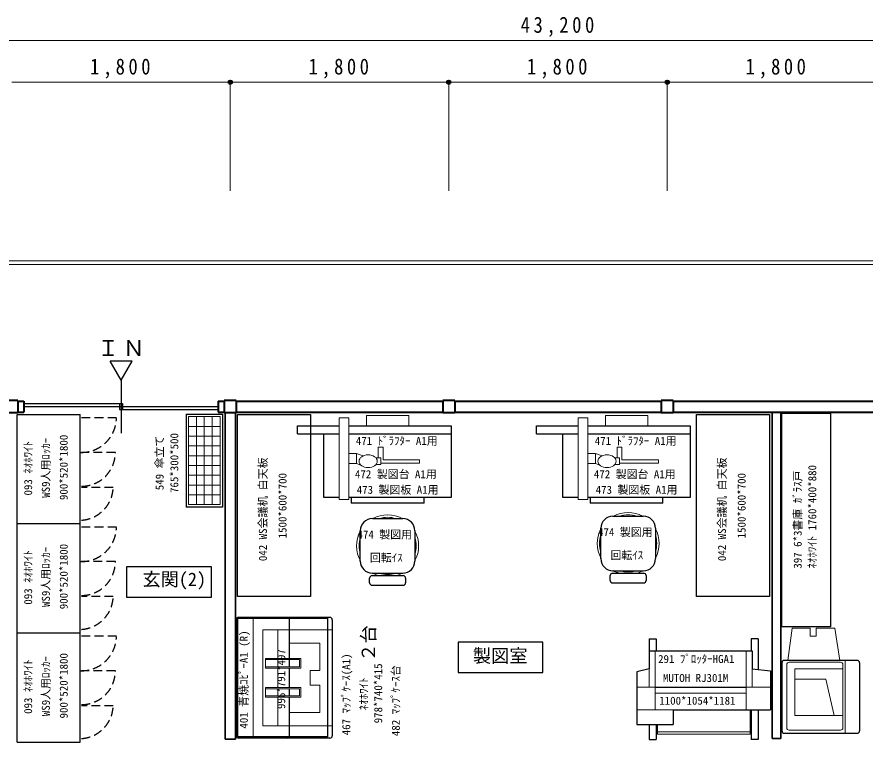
# Model space of a CAD drawing. Units: millimetres at full size, sheet at 1:60. Extents: x -23115 to 23713, y -14805 to 12672.
# Drawn here: x -4258 to 2729, y 6696 to 12672 of the extents above; entities that cross this region are included whole.
import ezdxf
from ezdxf.enums import TextEntityAlignment as Align

# ---------------------------------------------------------------- set-up
doc = ezdxf.new("R2010")
doc.units = ezdxf.units.MM
doc.header["$LTSCALE"] = 60
doc.header["$PDMODE"] = 32
doc.header["$PDSIZE"] = 30
doc.linetypes.add('DASHED1', pattern=[1.8, 1.2, -0.6])
for name, color, linetype, lineweight in [('1-1', 2, 'Continuous', 40), ('1-2', 3, 'Continuous', 35), ('1-3', 7, 'Continuous', 25), ('1-F', 7, 'Continuous', 25)]:
    doc.layers.add(name, color=color, linetype=linetype, lineweight=lineweight)
doc.styles.add('ＭＳ ゴシック', font='')
doc.styles.get('ＭＳ ゴシック').set_extended_font_data('MS Gothic')

msp = doc.modelspace()

# ---------------------------------------------------------------- linework, layer by layer
at = {"layer": '1-1', "color": 4, "lineweight": 18}
for p, q in [((-21400.64, 12477.37), (21799.36, 12477.37)), ((-4300.64, 12133.68), (-2500.64, 12133.68)), ((-2500.64, 12133.68), (-2500.64, 11238.21)), ((-2500.64, 12133.68), (-700.64, 12133.68)), ((-700.64, 12133.68), (-700.64, 11238.21)), ((-700.64, 12133.68), (1099.36, 12133.68)), ((1099.36, 12133.68), (1099.36, 11238.21)), ((1099.36, 12133.68), (2899.36, 12133.68)), ((-21400.64, 10660.79), (23649.36, 10660.79))]:
    msp.add_line(p, q, dxfattribs=at)
at = {"layer": '1-1', "color": 7, "lineweight": 25}
for p, q in [((-3400.64, 9678.91), (-3400.64, 9242.66)), ((-4200.64, 9485.79), (-3388.14, 9485.79)), ((-4200.64, 9460.79), (-2600.64, 9460.79)), ((-3413.14, 9485.79), (-3413.14, 9435.79)), ((-3413.14, 9435.79), (-2600.64, 9435.79)), ((-3388.14, 9485.79), (-3388.14, 9435.79))]:
    msp.add_line(p, q, dxfattribs=at)
at = {"layer": '1-1'}
for p, q in [((-4250.64, 9510.79), (-4350.64, 9510.79)), ((-4250.64, 9505.79), (-4250.64, 9510.79)), ((-4250.64, 9505.79), (-4200.64, 9505.79)), ((-4200.64, 9505.79), (-4200.64, 9415.79)), ((-2600.64, 9505.79), (-2600.64, 9415.79)), ((-2600.64, 9505.79), (-2550.64, 9505.79)), ((-2550.64, 9505.79), (-2550.64, 9510.79)), ((-2450.64, 9510.79), (-2550.64, 9510.79)), ((-2450.64, 9505.79), (-2450.64, 9510.79)), ((-2450.64, 9505.79), (-750.64, 9505.79)), ((-750.64, 9505.79), (-750.64, 9510.79)), ((-650.64, 9510.79), (-750.64, 9510.79)), ((-650.64, 9505.79), (-650.64, 9510.79)), ((-650.64, 9505.79), (1049.36, 9505.79)), ((1049.36, 9505.79), (1049.36, 9510.79)), ((1149.36, 9510.79), (1049.36, 9510.79)), ((1149.36, 9505.79), (1149.36, 9510.79)), ((1149.36, 9505.79), (2849.36, 9505.79)), ((-4350.64, 9410.79), (-4250.64, 9410.79)), ((-4250.64, 9415.79), (-4200.64, 9415.79)), ((-2600.64, 9415.79), (-2550.64, 9415.79)), ((-2450.64, 9415.79), (-750.64, 9415.79)), ((-750.64, 9410.79), (-650.64, 9410.79)), ((-650.64, 9415.79), (1049.36, 9415.79)), ((1049.36, 9410.79), (1149.36, 9410.79)), ((1149.36, 9415.79), (2849.36, 9415.79))]:
    msp.add_line(p, q, dxfattribs=at)
at = {"layer": '1-1', "color": 4, "lineweight": 18}
msp.add_lwpolyline([(-21400.64, 10630.79), (23649.36, 10630.79), (23649.36, 10660.79)], dxfattribs=at)
at = {"layer": '1-1'}
for points in [[(-4250.64, 9505.79), (-4250.64, 9415.79), (-4250.64, 9410.79)], [(-2550.64, 9505.79), (-2550.64, 9415.79), (-2550.64, 9410.79), (-2450.64, 9410.79)], [(-2450.64, 9505.79), (-2450.64, 9415.79), (-2450.64, 9410.79)], [(-750.64, 9505.79), (-750.64, 9415.79), (-750.64, 9410.79)], [(-650.64, 9505.79), (-650.64, 9415.79), (-650.64, 9410.79)], [(1049.36, 9505.79), (1049.36, 9415.79), (1049.36, 9410.79)], [(1149.36, 9505.79), (1149.36, 9415.79), (1149.36, 9410.79)]]:
    msp.add_lwpolyline(points, dxfattribs=at)
at = {"layer": '1-1', "color": 4}
for p in [(-2500.64, 12133.68), (-700.64, 12133.68), (1099.36, 12133.68)]:
    msp.add_point(p, dxfattribs=at)
at = {"layer": '1-2'}
for p, q in [((-2542.64, 9415.79), (-2542.64, 6718.79)), ((-2458.64, 9415.79), (-2458.64, 6718.79)), ((1964.36, 9415.79), (1964.36, 6725.79)), ((-2542.64, 6718.79), (-2458.64, 6718.79))]:
    msp.add_line(p, q, dxfattribs=at)
msp.add_lwpolyline([(2034.36, 9415.79), (2034.36, 6725.79), (1964.36, 6725.79)], dxfattribs=at)
at = {"layer": '1-3'}
for p, q in [((-3737.43, 8495.78), (-3737.43, 9395.78)), ((-2864.34, 9397.91), (-2864.34, 8632.91)), ((-1945.33, 9236.27), (-1945.33, 9302.78)), ((-1945.33, 9302.78), (-1602.68, 9302.78)), ((-1522.68, 9302.78), (-679.33, 9302.78)), ((-679.33, 9302.78), (-679.33, 9236.27)), ((23.14, 9236.27), (23.14, 9302.78)), ((23.14, 9302.78), (365.79, 9302.78)), ((445.79, 9302.78), (1289.14, 9302.78)), ((1289.14, 9302.78), (1289.14, 9236.27)), ((-1945.33, 9236.27), (-1602.68, 9236.27)), ((-1729.33, 8711.27), (-1729.33, 9236.27)), ((-1522.68, 9236.27), (-679.33, 9236.27)), ((-679.33, 9236.27), (-679.33, 8711.27)), ((23.14, 9236.27), (365.79, 9236.27)), ((239.14, 8711.27), (239.14, 9236.27)), ((445.79, 9236.27), (1289.14, 9236.27)), ((1289.14, 9236.27), (1289.14, 8711.27)), ((-1602.68, 8711.27), (-1729.33, 8711.27)), ((-679.33, 8711.27), (-1522.68, 8711.27)), ((-1504.33, 8711.27), (-1504.33, 8665.78)), ((-904.33, 8665.78), (-1504.33, 8665.78)), ((-904.33, 8665.78), (-904.33, 8711.27)), ((365.79, 8711.27), (239.14, 8711.27)), ((1289.14, 8711.27), (445.79, 8711.27)), ((464.14, 8711.27), (464.14, 8665.78)), ((1064.14, 8665.78), (464.14, 8665.78)), ((1064.14, 8665.78), (1064.14, 8711.27)), ((-2564.34, 8632.91), (-2864.34, 8632.91)), ((-1329.33, 8537.44), (-1079.33, 8537.44)), ((652.58, 8557.6), (902.58, 8557.6)), ((-4257.43, 8495.78), (-3737.43, 8495.78)), ((-3737.43, 7595.78), (-3737.43, 8495.78)), ((552.58, 8207.6), (552.58, 8457.6)), ((1002.58, 8457.6), (1002.58, 8207.6)), ((-1429.33, 8187.44), (-1429.33, 8437.44)), ((-979.33, 8437.44), (-979.33, 8187.44)), ((652.58, 8107.6), (902.58, 8107.6)), ((-1352.33, 8007.44), (-1352.33, 8047.44)), ((-1332.33, 8067.44), (-1076.2, 8067.44)), ((-1329.33, 8087.44), (-1079.33, 8087.44)), ((-1056.2, 8047.44), (-1056.2, 8007.44)), ((629.58, 8027.6), (629.58, 8067.6)), ((649.58, 8087.6), (905.71, 8087.6)), ((925.71, 8067.6), (925.71, 8027.6)), ((-1332.33, 7987.44), (-1076.2, 7987.44)), ((649.58, 8007.6), (905.71, 8007.6)), ((-2451.47, 7703.63), (-2451.47, 6747.63)), ((-1680.47, 7723.63), (-2431.47, 7723.63)), ((-2011.47, 7385.63), (-2011.47, 7703.63)), ((-1660.47, 7703.63), (-1660.47, 6747.63)), ((-4257.43, 7595.78), (-3737.43, 7595.78)), ((-4257.43, 6695.78), (-4257.43, 7595.78)), ((-4257.43, 7595.78), (-3737.43, 7595.78)), ((-3737.43, 6695.78), (-3737.43, 7595.78)), ((950.94, 7547.22), (1007.53, 7547.22)), ((950.94, 7547.22), (950.94, 7447.91)), ((1007.53, 7547.22), (1007.53, 7447.91)), ((1848.36, 7547.22), (1791.77, 7547.22)), ((1791.77, 7547.22), (1791.77, 7447.91)), ((1848.36, 7547.22), (1848.36, 7293.14)), ((-2011.47, 7315.63), (-2011.47, 7375.63)), ((2044.51, 7348.12), (2044.51, 6788.12)), ((2664.51, 7368.12), (2064.51, 7368.12)), ((2684.51, 7348.12), (2684.51, 6788.12)), ((-2011.47, 7145.63), (-2011.47, 7305.63)), ((849.65, 7274.73), (849.65, 6840.91)), ((-2011.47, 7075.63), (-2011.47, 7135.63)), ((999.65, 7147.91), (1749.65, 7147.91)), ((-2011.47, 6747.63), (-2011.47, 7065.63)), ((1149.65, 6960.91), (1149.65, 6840.91)), ((1149.65, 6960.91), (1949.65, 6960.91)), ((1791.77, 6960.91), (1791.77, 6717.2)), ((1848.36, 6960.91), (1848.36, 6717.2)), ((849.65, 6840.91), (1149.65, 6840.91)), ((950.94, 6840.91), (950.94, 6717.2)), ((1007.53, 6840.91), (1007.53, 6717.2)), ((-1680.47, 6727.63), (-2431.47, 6727.63)), ((950.94, 6717.2), (1007.53, 6717.2)), ((1848.36, 6717.2), (1791.77, 6717.2)), ((2064.51, 6768.12), (2664.51, 6768.12)), ((-4257.43, 6695.78), (-3737.43, 6695.78))]:
    msp.add_line(p, q, dxfattribs=at)
at = {"layer": '1-3', "linetype": 'DASHED1'}
for p, q in [((-3438.25, 9367.33), (-3735.73, 9367.33)), ((-3447.27, 9083.37), (-3726.71, 9083.37)), ((-3464.86, 8794.91), (-3726.71, 8794.91)), ((-3438.25, 8467.33), (-3735.73, 8467.33)), ((-3447.27, 8183.37), (-3726.71, 8183.37)), ((-3464.86, 7894.91), (-3726.71, 7894.91)), ((-3438.25, 7567.33), (-3735.73, 7567.33)), ((-3447.27, 7283.37), (-3726.71, 7283.37)), ((-3464.86, 6994.91), (-3726.71, 6994.91))]:
    msp.add_line(p, q, dxfattribs=at)
at = {"layer": '1-3', "color": 4, "lineweight": 18}
for p, q in [((-2844.34, 9377.91), (-2844.34, 8652.91)), ((-2779.34, 9377.91), (-2779.34, 8652.91)), ((-2714.34, 9377.91), (-2714.34, 8652.91)), ((-2649.34, 9377.91), (-2649.34, 8652.91)), ((-1602.68, 9368.38), (-1522.68, 9368.38)), ((-1522.68, 9368.38), (-1522.68, 8696.09)), ((-1030.04, 9302.78), (-1030.04, 9386.92)), ((365.79, 9368.38), (445.79, 9368.38)), ((445.79, 9368.38), (445.79, 8696.09)), ((938.44, 9302.78), (938.44, 9386.92)), ((-2584.34, 9297.35), (-2844.34, 9297.35)), ((-2584.34, 9216.8), (-2844.34, 9216.8)), ((-2584.34, 9136.24), (-2844.34, 9136.24)), ((-1281.74, 9127.13), (-1241.74, 9127.13)), ((-1281.74, 9127.13), (-1281.74, 9038.34)), ((-1241.74, 9127.13), (-1241.74, 9022.13)), ((686.73, 9127.13), (726.73, 9127.13)), ((686.73, 9127.13), (686.73, 9038.34)), ((726.73, 9127.13), (726.73, 9022.13)), ((-2584.34, 9055.69), (-2844.34, 9055.69)), ((-1461.13, 9074.2), (-1522.68, 9074.2)), ((-1461.13, 9074.2), (-1461.13, 8991.16)), ((-1461.13, 9074.2), (-1405.76, 9054.29)), ((-1301.37, 9038.34), (-1261.05, 9038.34)), ((-941.74, 9022.13), (-1241.74, 9022.13)), ((-941.74, 9022.13), (-941.74, 8994.13)), ((507.34, 9074.2), (445.79, 9074.2)), ((507.34, 9074.2), (507.34, 8991.16)), ((507.34, 9074.2), (562.71, 9054.29)), ((667.1, 9038.34), (707.42, 9038.34)), ((1026.73, 9022.13), (726.73, 9022.13)), ((1026.73, 9022.13), (1026.73, 8994.13)), ((-2584.34, 8975.13), (-2844.34, 8975.13)), ((-1461.13, 8991.16), (-1522.68, 8991.16)), ((-1461.13, 8991.16), (-1424.7, 8978.73)), ((-1300.84, 8982.89), (-1261.05, 8982.89)), ((-941.74, 8994.13), (-1261.05, 8994.13)), ((507.34, 8991.16), (445.79, 8991.16)), ((507.34, 8991.16), (543.77, 8978.73)), ((667.64, 8982.89), (707.42, 8982.89)), ((1026.73, 8994.13), (707.42, 8994.13)), ((-2584.34, 8894.57), (-2844.34, 8894.57)), ((-2584.34, 8814.02), (-2844.34, 8814.02)), ((-2584.34, 8733.46), (-2844.34, 8733.46)), ((-2584.34, 8652.91), (-2844.34, 8652.91)), ((-2311.47, 7723.63), (-2311.47, 6727.63)), ((-2231.47, 7620.63), (-1660.47, 7620.63)), ((-2231.47, 7620.63), (-2231.47, 6830.63)), ((-2109.09, 7385.63), (-2109.09, 7620.63)), ((2129.34, 7633.12), (2092.01, 7368.12)), ((2278.4, 7633.12), (2129.34, 7633.12)), ((2278.4, 7633.12), (2278.4, 7568.63)), ((2326.84, 7633.12), (2326.84, 7568.63)), ((2278.4, 7568.63), (2326.84, 7568.63)), ((-2011.47, 7510.63), (-1761.47, 7510.63)), ((-1761.47, 7285.63), (-1761.47, 7510.63)), ((999.65, 7447.91), (999.65, 7147.91)), ((1749.65, 7447.91), (1749.65, 7147.91)), ((-2210.04, 7375.63), (-1929.81, 7375.63)), ((-2109.09, 7315.63), (-2109.09, 7375.63)), ((-1919.81, 7305.63), (-1919.81, 7385.63)), ((2527.5, 7353.36), (2104.66, 7353.36)), ((2564.51, 7368.12), (2564.51, 6768.12)), ((-2210.04, 7305.63), (-1919.81, 7305.63)), ((-2109.09, 7145.63), (-2109.09, 7305.63)), ((949.65, 7297.91), (949.65, 7147.91)), ((1799.65, 7297.91), (1799.65, 7147.91)), ((2084.66, 7333.36), (2084.66, 6813.65)), ((2547.49, 7333.36), (2547.49, 6813.65)), ((2407.57, 7213.43), (2149.66, 7213.43)), ((2407.57, 7213.43), (2473.62, 6913.65)), ((-2210.04, 7135.63), (-1929.81, 7135.63)), ((-2109.09, 7075.63), (-2109.09, 7135.63)), ((-1929.81, 7075.63), (-1929.81, 7135.63)), ((-1919.81, 7065.63), (-1919.81, 7145.63)), ((-1841.47, 7165.63), (-1761.47, 7165.63)), ((-1761.47, 6940.63), (-1761.47, 7165.63)), ((999.65, 7147.91), (849.65, 7147.91)), ((999.65, 7147.91), (999.65, 6960.91)), ((1749.65, 7147.91), (1949.65, 7147.91)), ((1749.65, 7147.91), (1749.65, 6960.91)), ((-2210.04, 7075.63), (-1929.81, 7075.63)), ((-2210.04, 7065.63), (-1919.81, 7065.63)), ((-2109.09, 6830.63), (-2109.09, 7065.63)), ((999.65, 7097.91), (1749.65, 7097.91)), ((-2011.47, 6940.63), (-1761.47, 6940.63)), ((1149.65, 6960.91), (849.65, 6960.91)), ((1782.94, 6957.09), (1782.94, 6761.02)), ((2547.49, 6913.65), (2149.66, 6913.65)), ((-2231.47, 6830.63), (-1660.47, 6830.63)), ((1019.3, 6839.15), (1019.3, 6761.02)), ((1019.3, 6780.18), (1782.94, 6780.18)), ((2104.66, 6793.65), (2527.5, 6793.65)), ((1019.3, 6761.02), (1782.94, 6761.02))]:
    msp.add_line(p, q, dxfattribs=at)
at = {"layer": '1-3'}
for points in [[(-4257.43, 8495.78), (-4257.43, 9395.78), (-3737.43, 9395.78)], [(-2864.34, 9397.91), (-2564.34, 9397.91), (-2564.34, 8632.91)], [(-4257.43, 7595.78), (-4257.43, 8495.78), (-3737.43, 8495.78)], [(949.65, 7447.91), (949.65, 7297.91), (849.65, 7274.73)], [(949.65, 7447.91), (1799.65, 7447.91), (1799.65, 7297.91), (1949.65, 7283.21), (1949.65, 6960.91)]]:
    msp.add_lwpolyline(points, dxfattribs=at)
at = {"layer": '1-3', "color": 4, "lineweight": 18}
for points in [[(-2844.34, 9377.91), (-2584.34, 9377.91), (-2584.34, 8652.91)], [(-1602.68, 9368.38), (-1602.68, 8696.09), (-1522.68, 8696.09)], [(-1378.62, 9302.78), (-1378.62, 9386.92), (-1030.04, 9386.92)], [(365.79, 9368.38), (365.79, 8696.09), (445.79, 8696.09)], [(589.85, 9302.78), (589.85, 9386.92), (938.44, 9386.92)], [(-1261.05, 9038.34), (-1261.05, 8994.13), (-1261.05, 8982.89)], [(707.42, 9038.34), (707.42, 8994.13), (707.42, 8982.89)], [(2326.84, 7633.12), (2480.18, 7633.12), (2522.89, 7368.12)], [(-2210.04, 7305.63), (-2210.04, 7385.63), (-1919.81, 7385.63)], [(-2210.04, 7315.63), (-1929.81, 7315.63), (-1929.81, 7375.63)], [(-1841.47, 7165.63), (-1841.47, 7285.63), (-1761.47, 7285.63)], [(2149.66, 6913.65), (2149.66, 7299.54), (2547.49, 7299.54)], [(-2210.04, 7065.63), (-2210.04, 7145.63), (-1919.81, 7145.63)]]:
    msp.add_lwpolyline(points, dxfattribs=at)
at = {"layer": '1-3'}
for points in [[(-1840.5, 7895.45), (-2440.5, 7895.45), (-2440.5, 9395.45), (-1840.5, 9395.45)], [(1941.92, 7895.45), (1341.92, 7895.45), (1341.92, 9395.45), (1941.92, 9395.45)], [(2444.51, 7645.4), (2044.51, 7645.4), (2044.51, 9405.4), (2444.51, 9405.4)], [(-1699.52, 6738.57), (-2439.52, 6738.57), (-2439.52, 7716.57), (-1699.52, 7716.57)]]:
    msp.add_lwpolyline(points, close=True, dxfattribs=at)
at = {"layer": '1-3', "linetype": 'DASHED1'}
for centre, radius, start, end in [((-3726.71, 9371.83), 288.6, 268.21007, 358.21007), ((-3726.71, 9083.37), 279.45, 270, 0), ((-3744.74, 8803.93), 280.03, 273.69144, 358.15524), ((-3726.71, 8471.83), 288.6, 268.21007, 358.21007), ((-3726.71, 8183.37), 279.45, 270, 0), ((-3744.74, 7903.93), 280.03, 273.69144, 358.15524), ((-3726.71, 7571.83), 288.6, 268.21007, 358.21007), ((-3726.71, 7283.37), 279.45, 270, 0), ((-3744.74, 7003.92), 280.03, 273.69144, 358.15524)]:
    msp.add_arc(centre, radius, start, end, dxfattribs=at)
at = {"layer": '1-3'}
for centre, radius, start, end in [((-1329.33, 8437.44), 100, 90, 180), ((-1079.33, 8437.44), 100, 0, 90), ((652.58, 8457.6), 100, 90, 180), ((902.58, 8457.6), 100, 0, 90), ((-1329.33, 8187.44), 100, 180, 270), ((-1079.33, 8187.44), 100, 270, 0), ((652.58, 8207.6), 100, 180, 270), ((902.58, 8207.6), 100, 270, 0), ((-1332.33, 8047.44), 20, 90, 180), ((-1076.2, 8047.44), 20, 0, 90), ((649.58, 8067.6), 20, 90, 180), ((905.71, 8067.6), 20, 0, 90), ((-1332.33, 8007.44), 20, 180, 270), ((-1076.2, 8007.44), 20, 270, 0), ((649.58, 8027.6), 20, 180, 270), ((905.71, 8027.6), 20, 270, 0), ((-2431.47, 7703.63), 20, 90, 180), ((-2031.47, 7703.63), 20, 0, 90), ((-1680.47, 7703.63), 20, 0, 90), ((2064.51, 7348.12), 20, 90, 180), ((2664.51, 7348.12), 20, 0, 90), ((2064.51, 6788.12), 20, 180, 270), ((2664.51, 6788.12), 20, 270, 0), ((-2431.47, 6747.63), 20, 180, 270), ((-2031.47, 6747.63), 20, 270, 0), ((-1680.47, 6747.63), 20, 270, 0)]:
    msp.add_arc(centre, radius, start, end, dxfattribs=at)
at = {"layer": '1-3', "color": 4, "lineweight": 18}
for centre, radius, start, end in [((-1204.33, 8312.44), 255.49, 61.72272, 118.27728), ((-1204.33, 8312.44), 235.49, 72.83516, 107.16484), ((777.58, 8332.6), 255.49, 61.72272, 118.27728), ((777.58, 8332.6), 235.49, 72.83516, 107.16484), ((-1204.33, 8312.44), 255.49, 151.72246, 209.05466), ((-1204.33, 8312.44), 255.49, 331.7226, 28.2774), ((777.58, 8332.6), 255.49, 151.72246, 209.05466), ((777.58, 8332.6), 235.49, 162.83476, 197.16524), ((777.58, 8332.6), 255.49, 331.7226, 28.2774), ((777.58, 8332.6), 235.49, 342.83492, 17.16508), ((-1204.33, 8312.44), 235.49, 162.83476, 197.16524), ((-1204.33, 8312.44), 235.49, 342.83492, 17.16508), ((777.58, 8332.6), 255.49, 240.94542, 253.52502), ((777.58, 8332.6), 235.49, 252.83516, 287.16484), ((777.58, 8332.6), 255.49, 286.47498, 298.27728), ((-1204.33, 8312.44), 255.49, 240.94542, 253.52502), ((-1204.33, 8312.44), 235.49, 252.83516, 287.16484), ((-1204.33, 8312.44), 255.49, 286.47498, 298.27728), ((2104.66, 7333.36), 20, 90, 180), ((2527.5, 7333.36), 20, 0, 90), ((2104.66, 6813.65), 20, 180, 270), ((2527.5, 6813.65), 20, 270, 0)]:
    msp.add_arc(centre, radius, start, end, dxfattribs=at)
for centre in [(-1364.79, 9010.32), (603.68, 9010.32)]:
    msp.add_ellipse(centre, major_axis=(75, 0), ratio=0.6999, dxfattribs=at)
at = {"layer": '1-F'}
for p, q in [((-3400.64, 9678.91), (-3491.19, 9835.75)), ((-3310.09, 9835.75), (-3491.19, 9835.75)), ((-3400.64, 9678.91), (-3310.09, 9835.75))]:
    msp.add_line(p, q, dxfattribs=at)
for points in [[(-3354.34, 7889.29), (-2654.34, 7889.29), (-2654.34, 8139.29), (-3354.34, 8139.29)], [(-624.04, 7270.27), (75.96, 7270.27), (75.96, 7520.27), (-624.04, 7520.27)]]:
    msp.add_lwpolyline(points, close=True, dxfattribs=at)

# ---------------------------------------------------------------- texts
at = {"layer": '1-1', "color": 7, "char_height": 132, "attachment_point": 7, "style": 'ＭＳ ゴシック'}
for s, insert in [('\\T1.39;\\W0.85;43,200', (-108.14, 12507.37)), ('\\T1.38;\\W0.85;1,800', (-3655.64, 12163.68)), ('\\T1.38;\\W0.85;1,800', (-1855.64, 12163.68)), ('\\T1.38;\\W0.85;1,800', (-55.64, 12163.68)), ('\\T1.38;\\W0.85;1,800', (1744.36, 12163.68))]:
    msp.add_mtext(s, dxfattribs=dict(at, insert=insert))
at = {"layer": '1-3', "color": 4, "style": 'ＭＳ ゴシック'}
for s, height, p in [('900*520*1800', 65.98, (-3820.12, 8690.27)), ('765*300*500', 65.98, (-2909, 8748.77)), ('093 ﾈｵﾎﾜｲﾄ', 65.98, (-4113.28, 8727.91)), ('WS9人用ﾛｯｶｰ', 65.98, (-3967.32, 8709.09)), ('549 傘立て', 65.98, (-3030.21, 8771.27)), ('042 WS会議机 白天板', 65.98, (-2178.99, 8186.86)), ('042 WS会議机 白天板', 65.98, (1603.44, 8186.86)), ('ﾈｵﾎﾜｲﾄ 1760*400*880', 65.98, (2347.03, 8125.81)), ('1500*600*700', 65.98, (-2017.35, 8374.59)), ('1500*600*700', 65.98, (1765.07, 8374.59)), ('397 6*3書庫 ｶﾞﾗｽ戸', 65.98, (2226.99, 8124.89)), ('900*520*1800', 65.98, (-3820.12, 7790.27)), ('093 ﾈｵﾎﾜｲﾄ', 65.98, (-4113.28, 7827.91)), ('WS9人用ﾛｯｶｰ', 65.98, (-3967.32, 7809.09)), ('２台', 110, (-1274.74, 7358.71)), ('401 青焼ｺﾋﾟｰA1 (R)', 65.98, (-2336.23, 6806.59)), ('900*520*1800', 65.98, (-3820.12, 6890.27)), ('996*791*497', 65.98, (-2028.33, 6968.11)), ('467 ﾏｯﾌﾟｹｰｽ(A1)', 65.98, (-1492.2, 6751.54)), ('093 ﾈｵﾎﾜｲﾄ', 65.98, (-4113.28, 6927.91)), ('WS9人用ﾛｯｶｰ', 65.98, (-3967.32, 6909.09)), ('978*740*415', 65.98, (-1229.13, 6850.2)), ('482 ﾏｯﾌﾟｹｰｽ台', 65.98, (-1083.95, 6744.61)), ('ﾈｵﾎﾜｲﾄ', 65.98, (-1348.7, 6957.82))]:
    msp.add_text(s, height=height, rotation=90, dxfattribs=at).set_placement(p, align=Align.BOTTOM_LEFT)
for s, p in [('471 ﾄﾞﾗﾌﾀｰ A1用', (-1466, 9124.96)), ('471 ﾄﾞﾗﾌﾀｰ A1用', (502.47, 9124.96)), ('472 製図台 A1用', (-1473.41, 8850.69)), ('472 製図台 A1用', (495.06, 8850.69)), ('473 製図板 A1用', (-1458.59, 8722.21)), ('473 製図板 A1用', (509.89, 8722.21)), ('474 製図用', (529.4, 8373.15)), ('474 製図用', (-1452.51, 8353)), ('回転ｲｽ', (-1350.22, 8162.54)), ('回転ｲｽ', (631.69, 8182.69)), ('291 ﾌﾟﾛｯﾀｰHGA1', (1024.08, 7327.53)), ('MUTOH RJ301M', (1064.08, 7171.45)), ('1100*1054*1181', (1033.9, 6983.79))]:
    msp.add_text(s, height=65.98, dxfattribs=at).set_placement(p, align=Align.BOTTOM_LEFT)
at = {"layer": '1-F', "color": 4, "style": 'ＭＳ ゴシック'}
for s, p in [('玄関(2)', (-3224.56, 7949.36)), ('製図室', (-501.67, 7318.88))]:
    msp.add_text(s, height=110, dxfattribs=at).set_placement(p, align=Align.BOTTOM_LEFT)
at = {"layer": '1-F', "insert": (-3596.48, 9876.76), "char_height": 132, "attachment_point": 7, "style": 'ＭＳ ゴシック'}
msp.add_mtext('\\T1.17;ＩＮ', dxfattribs=at)

doc.saveas('drawing.dxf')
